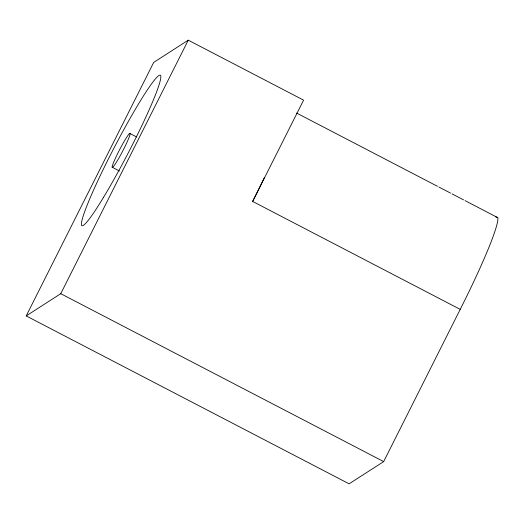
<?xml version="1.0" encoding="UTF-8"?>
<svg xmlns="http://www.w3.org/2000/svg" width="524" height="524" viewBox="0 0 524 524"><rect width="100%" height="100%" fill="white"/><g stroke="black" fill="none" stroke-linecap="round" stroke-linejoin="round"><path stroke-width="0.79" d="M26.2 315.92L153.702 62.408L188.26 40.171L303.579 100.143L252.64 201.432L460.223 309.376L383.666 461.592L349.108 483.829L26.2 315.92L60.751 293.689L188.26 40.171M495.717 216.929L497.8 217.434A117.442 10.323 -62.5 0 1 460.223 309.376M296.623 113.066L437.429 186.282M438.883 187.035L450.496 193.074M451.95 193.828L463.563 199.867M465.011 200.62L496.949 217.231M130.096 133.568A19.172 1.683 -62.5 0 1 117.114 161.078A19.172 1.683 -62.5 0 1 116.21 156.525A19.172 1.683 -62.5 0 1 130.096 133.568L136.613 136.96M112.182 167.215L119.426 170.981M60.751 293.689L383.666 461.592M264.214 177.793A117.442 10.323 -62.5 0 1 252.64 201.432M103.326 197.679A84.816 7.454 -62.5 0 0 160.757 75.96A84.816 7.454 -62.5 0 0 99.337 177.531A84.816 7.454 -62.5 0 0 103.326 197.679"/></g></svg>
